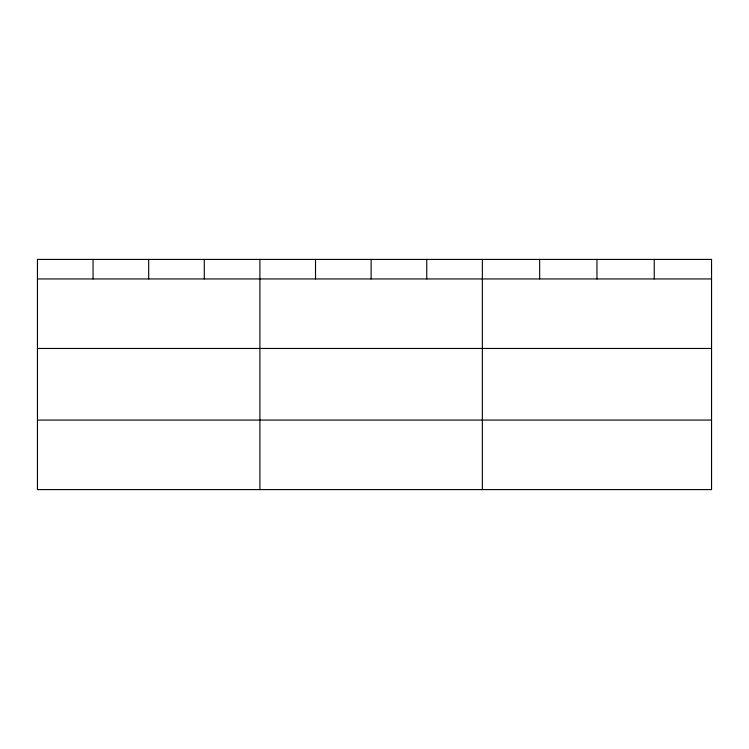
<?xml version="1.0" encoding="UTF-8"?>
<svg xmlns="http://www.w3.org/2000/svg" width="749" height="749" viewBox="0 0 749 749"><rect width="100%" height="100%" fill="white"/><g stroke="black" fill="none" stroke-linecap="round" stroke-linejoin="round"><path stroke-width="1.12" d="M37.45 278.946L711.55 278.946M37.45 348.463L711.55 348.463M37.45 420.077L711.55 420.077M654.251 259.407L654.251 278.946M596.953 259.407L596.953 278.946M539.654 259.407L539.654 278.946M482.356 259.407L482.356 489.593M426.743 259.407L426.743 278.946M371.13 259.407L371.13 278.946M315.516 259.407L315.516 278.946M259.903 259.407L259.903 489.593M204.29 259.407L204.29 278.946M148.677 259.407L148.677 278.946M93.063 259.407L93.063 278.946M711.55 259.407L37.45 259.407L37.45 489.593L711.55 489.593L711.55 259.407"/></g></svg>
